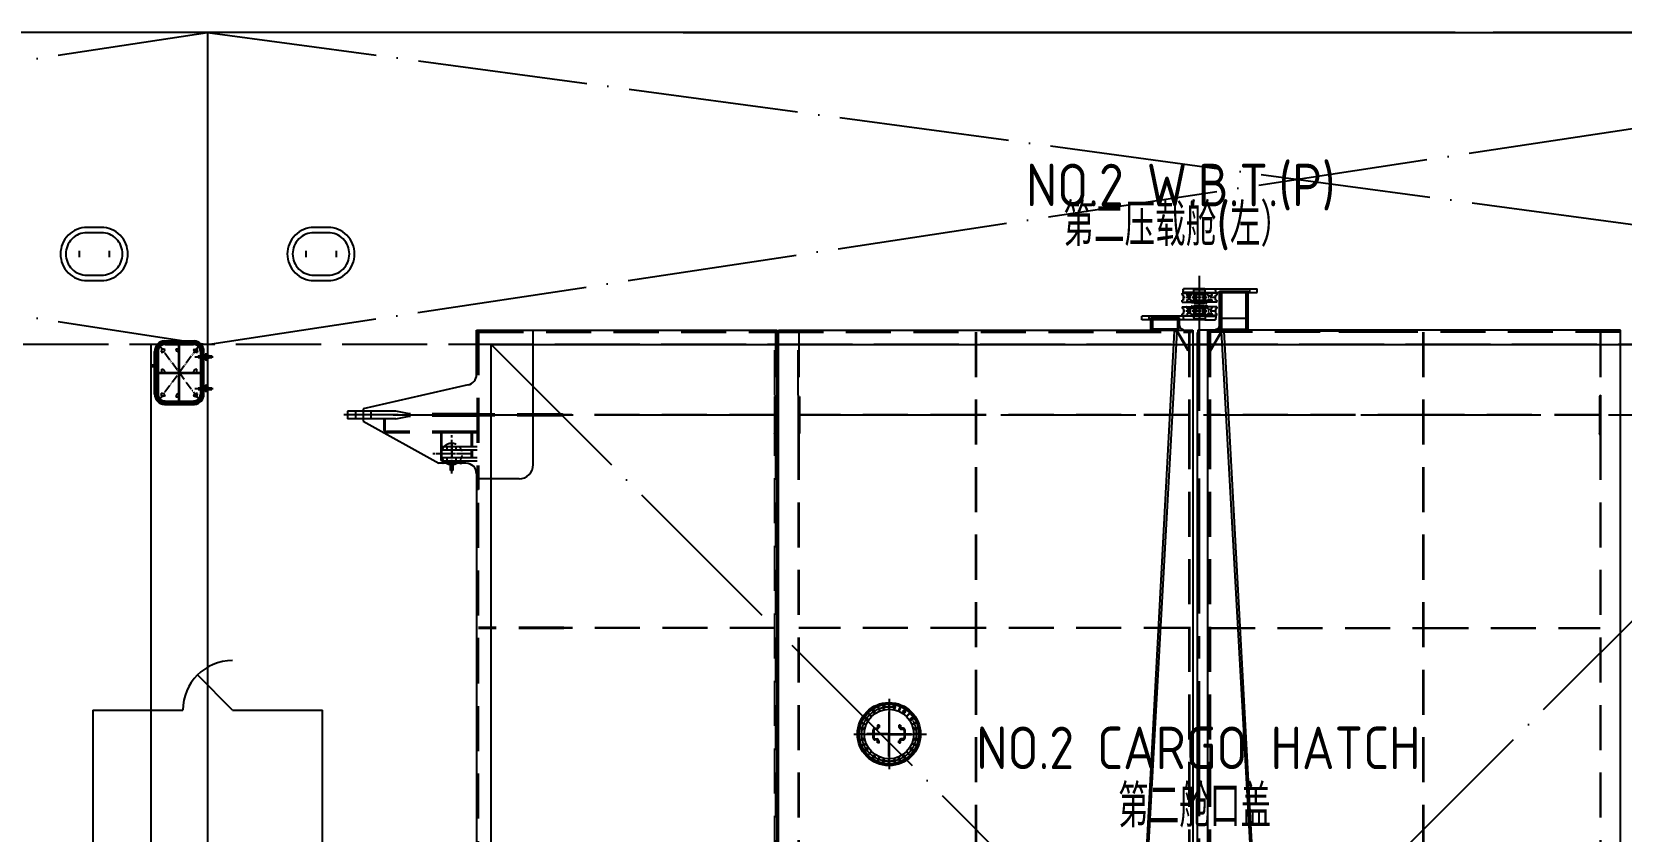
# Model space of a CAD drawing. Header units: millimetres. Extents: x -1838618 to -1600818, y -1770412 to -1553248.
# Drawn here: x -1716985 to -1694560, y -1715568 to -1704294 of the extents above; entities that cross this region are included whole.
import ezdxf

# ---------------------------------------------------------------- set-up
doc = ezdxf.new("R2010")
doc.units = ezdxf.units.MM
doc.header["$LTSCALE"] = 100
for name, pattern in [('$0$CENTER2', [28.575, 19.05, -3.175, 3.175, -3.175]), ('$0$DASHED2', [9.525, 6.35, -3.175]), ('ACAD_ISO02W100', [15, 12, -3]), ('ACAD_ISO04W100', [30, 24, -3, 0, -3]), ('ACAD_ISO05W100', [34, 24, -3, 0.5, -3, 0.5, -3]), ('CENTER', [2, 1.25, -0.25, 0.25, -0.25]), ('DASHED', [0.75, 0.5, -0.25]), ('HC2-TOP$0$238-P33+P34-tv$0$DASHED2', [9.525, 6.35, -3.175]), ('HC2-TOP$0$CENTER2', [28.575, 19.05, -3.175, 3.175, -3.175]), ('HC2-TOP$0$DASHED2', [9.525, 6.35, -3.175]), ('HC2-TOP$0$PHANTOM', [63.5, 31.75, -6.35, 6.35, -6.35, 6.35, -6.35]), ('HIDDEN', [9.525, 6.35, -3.175])]:
    doc.linetypes.add(name, pattern=pattern)
for name, color, linetype in [('$0$K1-CEN', 1, '$0$CENTER2'), ('$0$K1-DASH', 2, '$0$DASHED2'), ('$0$SHAPE_L', 3, 'Continuous'), ('EDGES', 6, 'Continuous'), ('HC2-TOP$0$HATCH', 42, 'Continuous'), ('HC2-TOP$0$K1-CEN', 1, 'HC2-TOP$0$CENTER2'), ('HC2-TOP$0$K1-COMP_L', 140, 'HC2-TOP$0$PHANTOM'), ('HC2-TOP$0$K1-DASH', 2, 'HC2-TOP$0$DASHED2'), ('HC2-TOP$0$K2-CEN', 1, 'HC2-TOP$0$CENTER2'), ('HC2-TOP$0$K2-DASH', 9, 'HC2-TOP$0$DASHED2'), ('HC2-TOP$0$K2-DIM', 1, 'Continuous'), ('HC2-TOP$0$SHAPE_L', 3, 'Continuous'), ('HC2-TOP$0$THICK_L', 3, 'Continuous'), ('图层4', 4, 'Continuous'), ('外型', 6, 'Continuous'), ('点划线', 1, 'CENTER'), ('物件', 4, 'Continuous'), ('虚线G', 3, 'DASHED')]:
    doc.layers.add(name, color=color, linetype=linetype)
doc.layers.add('标注', color=2, linetype='Continuous', lineweight=20)
doc.styles.get("Standard").update_dxf_attribs({"font": 'gbenor.shx', "width": 0.9, "bigfont": 'gbcbig.shx'})
pattern_1 = [(45, (-1526.5949, -370.3888), (-0.8980256, 0.8980256), []), (135, (-1526.5949, -370.3888), (-0.8980256, -0.8980256), [])]

# ---------------------------------------------------------------- blocks, each defined once
blk = doc.blocks.new('A$C6DAA1CFF')
at = {"color": 1, "linetype": 'ACAD_ISO04W100'}
blk.add_circle((1620, 5541), 1478, dxfattribs=at)
at = {"color": 2}
for centre, start, end in [((1970, 10381), 90, 180), ((1970, 700), 180, 270)]:
    blk.add_arc(centre, 700, start, end, dxfattribs=at)
at = {"layer": 'EDGES', "color": 4}
for p, q in [((1970, 10381), (1476, 10878)), ((0, 10381), (0, 7308)), ((0, 10381), (1270, 10381)), ((1970, 10381), (3240, 10381)), ((3240, 7308), (3240, 10381)), ((719, 6443), (102, 7060)), ((2521, 6443), (3138, 7060)), ((719, 4638), (102, 4021)), ((2521, 4638), (3138, 4021)), ((0, 700), (0, 3773)), ((3240, 3773), (3240, 700)), ((0, 700), (1270, 700)), ((1970, 700), (1476, 204)), ((1970, 700), (3240, 700))]:
    blk.add_line(p, q, dxfattribs=at)
blk.add_circle((1620, 5541), 1275, dxfattribs=at)
for centre, start, end in [((350, 7308), 180, 224.9592), ((2890, 7308), 315.0408, 0), ((350, 3773), 135.0408, 180), ((2890, 3773), 0, 44.9592)]:
    blk.add_arc(centre, 350, start, end, dxfattribs=at)
blk = doc.blocks.new('H600X800A')
at = {"layer": '图层4'}
for p, q in [((-213, 45), (-213, -45)), ((213, 45), (213, -45))]:
    blk.add_line(p, q, dxfattribs=at)
for points in [[(475, 0, 0.414214), (100, 375), (-100, 375, 0.414214), (-475, 0, 0.414214), (-100, -375), (100, -375, 0.414214)], [(400, 0), (400, 0, 0.414214), (100, 300), (-100, 300, 0.414214), (-400, 0), (-400, 0, 0.414214), (-100, -300), (100, -300, 0.414214)]]:
    blk.add_lwpolyline(points, format="xyb", close=True, dxfattribs=at)
blk = doc.blocks.new('manhole cove')
at = {"layer": '标注'}
for p, q in [((-144186, 45168), (-144186, 45078)), ((-143759, 45168), (-143759, 45078))]:
    blk.add_line(p, q, dxfattribs=at)
at = {"color": 2, "xscale": -1, "rotation": 180.0000000005409}
blk.add_blockref('H600X800A', (-143973, 45123), dxfattribs=at)
blk = doc.blocks.new('HC2-TOP$0$A$C6C0051EE')
for p, q in [((0, 1), (0, 7)), ((5, 1), (5, 7)), ((16, 1), (16, 7)), ((21, 1), (21, 7)), ((3, 0), (18, 0))]:
    blk.add_line(p, q)
for centre, radius, start, end in [((3, 5), 4.7, 236.4325, 303.5675), ((10, 18), 17.6, 252.8484, 287.1516), ((18, 5), 4.7, 236.4325, 303.5675)]:
    blk.add_arc(centre, radius, start, end)
blk = doc.blocks.new('HC2-TOP$0$wheel-450_F')
at = {"layer": 'HC2-TOP$0$HATCH'}
h = blk.add_hatch(dxfattribs=at)
h.set_pattern_fill('ANSI37', color=256, scale=0.4, style=0)
h.set_pattern_definition(pattern_1)
h.paths.add_polyline_path([(66, 85), (72, 85), (72, 92)])
h = blk.add_hatch(dxfattribs=at)
h.set_pattern_fill('ANSI37', color=256, scale=0.4, style=0)
h.set_pattern_definition([(45, (-222.9789, -317.8035), (-0.8980256, 0.8980256), []), (135, (-222.9789, -317.8035), (-0.8980256, -0.8980256), [])])
h.paths.add_polyline_path([(110, 81), (110, 80, 0.414214), (116, 74), (122, 74), (122, 81)])
h = blk.add_hatch(dxfattribs=at)
h.set_pattern_fill('ANSI31', color=256, angle=90, style=0)
h.set_pattern_definition([(135, (-232.979, -322.8035), (-2.245064, -2.245064), [])])
edge = h.paths.add_edge_path()
edge.add_line((-66, -32), (-66, -46))
edge.add_line((-66, -46), (-32, -46))
edge.add_line((-32, -46), (-32, -52))
edge.add_line((-32, -52), (-21, -52))
edge.add_spline(control_points=[(-21, -52), (-22, -51), (-24, -46), (-29, -36), (-43, -36), (-54, -32), (-62, -32), (-66, -32)], knot_values=[0, 0, 0, 0, 6.397971, 15.190418, 30.584793, 41.682542, 52.606422, 52.606422, 52.606422, 52.606422], degree=3, periodic=0)
h = blk.add_hatch(dxfattribs=at)
h.set_pattern_fill('ANSI37', color=256, scale=0.4, style=0)
h.set_pattern_definition(pattern_1)
h.paths.add_polyline_path([(72, -85), (72, -92), (66, -85)])
h = blk.add_hatch(dxfattribs=at)
h.set_pattern_fill('ANSI37', color=256, scale=0.4, style=0)
h.set_pattern_definition([(315, (-222.9789, 317.8035), (-0.8980256, -0.8980256), []), (225, (-222.9789, 317.8035), (-0.8980256, 0.8980256), [])])
h.paths.add_polyline_path([(110, -81), (110, -80, -0.414214), (116, -74), (122, -74), (122, -81)])
for p, q in [((-62, 243), (-62, 101)), ((-60, 245), (-39, 245)), ((-35, 227), (-37, 243)), ((-33, 225), (33, 225)), ((35, 227), (37, 243)), ((60, 245), (39, 245)), ((62, 243), (62, 84)), ((72, 85), (72, 227)), ((122, 74), (122, 226)), ((-77, 72), (-69, 80)), ((-77, 72), (-77, -73)), ((-72, 105), (-72, 85)), ((-72, 104), (-69, 104)), ((-69, 96), (-72, 95)), ((-69, 95), (-72, 94)), ((-72, 86), (-69, 86)), ((-71, 70), (-66, 75)), ((-71, 70), (-71, -70)), ((-69, 114), (-68, 115)), ((-69, 114), (-69, 80)), ((-69, 102), (-62, 102)), ((-43, 101), (-69, 101)), ((-43, 89), (-69, 89)), ((-69, 88), (-62, 88)), ((-62, 115), (-68, 115)), ((-66, 75), (-62, 75)), ((-66, 75), (-66, -75)), ((-66, 51), (-64, 52)), ((-66, 51), (-66, -51)), ((-65, 101), (-65, 89)), ((-40, 52), (-64, 52)), ((-64, 52), (-64, -32)), ((-60, 179), (-62, 182)), ((-36, 119), (-62, 115)), ((-62, 52), (-62, 89)), ((-62, 80), (-4, 80)), ((-35, 175), (-60, 179)), ((-60, 179), (-60, 115)), ((-60, 68), (-58, 70)), ((-60, 68), (-60, 52)), ((-60, 65), (-42, 65)), ((-58, 70), (-44, 70)), ((-49, 67), (-49, 65)), ((-49, 67), (-42, 67)), ((-43, 67), (-44, 70)), ((-43, 101), (-43, 89)), ((-43, 101), (-41, 99)), ((-43, 89), (-41, 91)), ((-42, 64), (-42, 65)), ((-42, 64), (-42, 52)), ((-42, 64), (-42, 52)), ((-40, 53), (-42, 53)), ((-41, 99), (-41, 91)), ((-40, 64), (-40, 66)), ((-38, 66), (-40, 65)), ((-40, 65), (-40, -36)), ((-40, 51), (-36, 51)), ((-33, 66), (-38, 66)), ((40, 52), (-38, 52)), ((-36, -37), (-36, 52)), ((-34, 62), (-32, 75)), ((-10, 59), (-34, 62)), ((-33, 66), (-33, 66)), ((-32, 79), (-32, 69)), ((-4, 70), (-32, 75)), ((-4, 80), (-28, 80)), ((-4, 80), (-28, 80)), ((-27, 129), (-27, 166)), ((-10, 59), (-8, 70)), ((-8, 61), (-9, 61)), ((-6, 60), (-8, 61)), ((-6, 60), (-6, 52)), ((-4, 83), (-4, 52)), ((-4, 83), (4, 83)), ((-4, 78), (-4, 52)), ((-4, 72), (4, 72)), ((-2, 83), (-2, 52)), ((2, 83), (2, 52)), ((4, 83), (4, 52)), ((4, 80), (45, 80)), ((4, 70), (32, 75)), ((6, 60), (8, 61)), ((6, 60), (6, 52)), ((10, 59), (8, 70)), ((8, 61), (9, 61)), ((10, 59), (34, 62)), ((27, 129), (27, 166)), ((32, 79), (32, 69)), ((34, 62), (32, 75)), ((33, 65), (33, 66)), ((33, 66), (38, 66)), ((35, 175), (60, 179)), ((36, 119), (62, 115)), ((38, 66), (40, 65)), ((40, 65), (40, -65)), ((40, 59), (45, 59)), ((45, 95), (62, 95)), ((45, 95), (45, -95)), ((45, 78), (54, 78)), ((45, 76), (46, 77)), ((46, 77), (64, 77)), ((46, 77), (46, -77)), ((54, 88), (58, 90)), ((54, 88), (54, 77)), ((54, 86), (54, 86)), ((56, 77), (54, 86)), ((58, 79), (54, 86)), ((58, 90), (62, 90)), ((58, 90), (58, 79)), ((60, 179), (62, 182)), ((60, 179), (60, 115)), ((60, 84), (64, 84)), ((60, 79), (60, 84)), ((64, 84), (64, -84)), ((65, 85), (72, 85)), ((65, 85), (65, -85)), ((72, 85), (72, -85)), ((72, 81), (111, 81)), ((110, 81), (122, 81)), ((110, 81), (110, -81)), ((116, 74), (122, 74)), ((122, 74), (122, -74)), ((-77, -73), (-69, -80)), ((-71, -70), (-66, -75)), ((-69, -114), (-69, -80)), ((-69, -114), (-68, -115)), ((-62, -115), (-68, -115)), ((-32, -46), (-66, -46)), ((-66, -51), (-64, -52)), ((-66, -75), (-62, -75)), ((-42, -52), (-64, -52)), ((-62, -243), (-62, -52)), ((-62, -80), (-4, -80)), ((-60, -115), (-62, -115)), ((-60, -179), (-62, -182)), ((-60, -68), (-60, -52)), ((-60, -65), (-42, -65)), ((-60, -68), (-58, -70)), ((-60, -116), (-59, -114)), ((-60, -115), (-60, -114)), ((-46, -117), (-60, -114)), ((-60, -179), (-60, -115)), ((-35, -175), (-60, -179)), ((-58, -70), (-45, -70)), ((-48, -120), (-58, -117)), ((-52, -126), (-58, -124)), ((-57, -114), (-55, -107)), ((-57, -114), (-55, -107)), ((-57, -117), (-56, -115)), ((-57, -120), (-57, -119)), ((-45, -107), (-55, -105)), ((-55, -107), (-54, -107)), ((-46, -110), (-55, -107)), ((-54, -107), (-54, -105)), ((-47, -109), (-54, -107)), ((-53, -105), (-45, -80)), ((-51, -122), (-51, -121)), ((-50, -119), (-49, -117)), ((-48, -117), (-46, -110)), ((-47, -107), (-39, -80)), ((-47, -109), (-46, -107)), ((-46, -110), (-47, -109)), ((-42, -48), (-46, -48)), ((-46, -50), (-46, -48)), ((-42, -50), (-46, -50)), ((-42, -64), (-46, -72)), ((-44, -73), (-46, -72)), ((-36, -119), (-46, -117)), ((-46, -120), (-46, -118)), ((-40, -64), (-44, -73)), ((-42, -48), (-42, -48)), ((-42, -64), (-42, -50)), ((-42, -64), (-42, -52)), ((-40, -65), (-40, -50)), ((-40, -51), (-36, -51)), ((-38, -66), (-40, -65)), ((40, -52), (-38, -52)), ((-33, -66), (-38, -66)), ((-36, -51), (-36, -52)), ((-10, -59), (-34, -62)), ((-34, -62), (-32, -75)), ((-33, -65), (-33, -66)), ((-32, -46), (-32, -52)), ((-32, -79), (-32, -69)), ((-4, -70), (-32, -75)), ((-4, -80), (-28, -80)), ((-4, -80), (-28, -80)), ((-27, -129), (-27, -166)), ((-10, -59), (-8, -70)), ((-8, -61), (-9, -61)), ((-6, -60), (-8, -61)), ((-6, -60), (-6, -52)), ((-4, -83), (-4, -52)), ((-4, -78), (-4, -52)), ((-4, -72), (4, -72)), ((-4, -83), (4, -83)), ((-2, -83), (-2, -52)), ((2, -83), (2, -52)), ((4, -83), (4, -52)), ((4, -70), (32, -75)), ((4, -80), (45, -80)), ((6, -60), (6, -52)), ((6, -60), (8, -61)), ((10, -59), (8, -70)), ((8, -61), (9, -61)), ((10, -59), (34, -62)), ((27, -129), (27, -166)), ((34, -62), (32, -75)), ((32, -79), (32, -69)), ((33, -65), (33, -66)), ((33, -66), (38, -66)), ((35, -175), (60, -179)), ((36, -119), (62, -115)), ((38, -66), (40, -65)), ((40, -59), (45, -59)), ((45, -76), (46, -77)), ((45, -78), (54, -78)), ((45, -93), (46, -95)), ((45, -95), (62, -95)), ((46, -77), (64, -77)), ((54, -86), (53, -86)), ((56, -77), (54, -86)), ((54, -88), (54, -77)), ((58, -79), (54, -86)), ((54, -88), (58, -90)), ((58, -90), (58, -79)), ((58, -90), (62, -90)), ((60, -79), (60, -84)), ((60, -84), (64, -84)), ((60, -179), (60, -115)), ((60, -179), (62, -182)), ((62, -243), (62, -84)), ((62, -246), (62, -220)), ((64, -84), (65, -85)), ((65, -85), (72, -85)), ((72, -81), (110, -81)), ((72, -85), (72, -227)), ((110, -81), (122, -81)), ((116, -74), (122, -74)), ((122, -74), (122, -226)), ((-60, -245), (-39, -245)), ((-35, -227), (-37, -243)), ((-33, -225), (33, -225)), ((35, -227), (37, -243)), ((60, -245), (39, -245))]:
    blk.add_line(p, q)
for centre, radius, start, end in [((-60, 243), 2, 90, 180), ((-39, 243), 2, 6, 90), ((-33, 227), 2, 186, 270), ((33, 227), 2, 270, 354), ((39, 243), 2, 90, 174), ((60, 243), 2, 0, 90), ((-42, 65), 2, 23.744, 90), ((-42, 64), 2, 0, 23.744), ((-38, 54), 2, 180, 270), ((-37, 129), 10, 278.0896, 0), ((-37, 166), 10, 0, 80), ((-32, 79), 1, 90, 180), ((-8, 54), 2, 270, 0), ((-6, 78), 2, 0, 90), ((6, 78), 2, 90, 180), ((8, 54), 2, 180, 270), ((37, 166), 10, 100, 180), ((37, 129), 10, 180, 261.9104), ((32, 79), 1, 0, 90), ((38, 54), 2, 270, 0), ((59, 80), 0.8, 207.3764, 352), ((116, 80), 6, 180, 270), ((-58, -114), 3.31, 223.1092, 286.8908), ((-59, -117), 3.31, 43.1092, 106.8908), ((-59, -119), 2.09, 339.1083, 88.0443), ((-62, -119), 5, 323.4589, 345), ((-56, -123), 2.16, 143.4589, 219.3072), ((-50, -106), 13.3, 239.2686, 270.7314), ((-56, -128), 13.3, 59.2686, 90.7314), ((-53, -124), 2.16, 290.6928, 6.5411), ((-48, -122), 2.09, 61.9557, 170.8917), ((-46, -123), 5, 165, 186.5411), ((-47, -117), 3.31, 223.1092, 286.8908), ((-48, -120), 3.31, 43.1092, 106.8908), ((-42, -50), 2, 0, 90), ((-38, -54), 2, 90, 180), ((-42, -64), 2, 336.256, 0), ((-37, -129), 10, 0, 81.9104), ((-37, -166), 10, 280, 0), ((-32, -79), 1, 180, 270), ((-8, -54), 2, 0, 90), ((-6, -78), 2, 270, 0), ((6, -78), 2, 180, 270), ((8, -54), 2, 90, 180), ((37, -129), 10, 98.0896, 180), ((37, -166), 10, 180, 260), ((32, -79), 1, 270, 0), ((38, -54), 2, 0, 90), ((59, -80), 0.8, 8, 152.6236), ((116, -80), 6, 90, 180), ((-60, -243), 2, 180, 270), ((-39, -243), 2, 270, 354), ((-33, -227), 2, 90, 174), ((33, -227), 2, 6, 90), ((39, -243), 2, 186, 270), ((60, -243), 2, 270, 0)]:
    blk.add_arc(centre, radius, start, end)
for points in [[(72, 227), (79, 230), (91, 234), (105, 225), (115, 230), (120, 227), (122, 226)], [(72, -227), (79, -230), (91, -234), (105, -225), (115, -230), (120, -227), (122, -226)]]:
    blk.add_open_spline(points, degree=3, knots=[0, 0, 0, 0, 22.168204, 34.441767, 44.92374, 51.585028, 51.585028, 51.585028, 51.585028])
for p, q in [((66, 85), (72, 92)), ((66, -85), (72, -91))]:
    blk.add_line(p, q, dxfattribs=at)
at = {"layer": 'HC2-TOP$0$K2-CEN', "ltscale": 0.04}
for p, q in [((0, 225), (0, -225)), ((-88, 0), (132, 0)), ((-85, 95), (-35, 95)), ((-6, 64), (-36, 69)), ((6, 64), (36, 69)), ((-55, -95), (-77, -95)), ((-56, -127), (-41, -76)), ((-6, -64), (-36, -69)), ((6, -64), (36, -69))]:
    blk.add_line(p, q, dxfattribs=at)
at = {"layer": 'HC2-TOP$0$K2-DIM'}
for p, q in [((-42, 100), (-65, 100)), ((-42, 90), (-65, 90)), ((-65, 51), (-40, 51)), ((-65, -51), (-42, -51)), ((-54, -107), (-56, -114)), ((-55, -107), (-55, -105)), ((-47, -109), (-49, -117)), ((-46, -110), (-45, -107))]:
    blk.add_line(p, q, dxfattribs=at)
blk.add_open_spline([(-66, -32), (-62, -32), (-54, -32), (-43, -36), (-29, -36), (-24, -46), (-22, -51), (-21, -52)], degree=3, knots=[0, 0, 0, 0, 10.92388, 22.021629, 37.416004, 46.208451, 52.606422, 52.606422, 52.606422, 52.606422], dxfattribs=at)
at = {"rotation": 270}
blk.add_blockref('HC2-TOP$0$A$C6C0051EE', (-80, 105), dxfattribs=at)
blk = doc.blocks.new('HC2-TOP$0$CYL-280')
at = {"ltscale": 0.1}
for points in [[(-233, 18), (-233, -18), (-149, -18), (-149, 18)], [(-139, 122), (-122, 139), (-97, 114), (-114, 97)], [(-139, -122), (-122, -139), (-97, -114), (-114, -97)]]:
    blk.add_lwpolyline(points, close=True, dxfattribs=at)
blk.add_circle((0, 0), 149, dxfattribs=at)
at = {"layer": 'HC2-TOP$0$K1-CEN', "ltscale": 0.1}
for p, q in [((0, 275), (0, -275)), ((-275, 0), (275, 0))]:
    blk.add_line(p, q, dxfattribs=at)
blk = doc.blocks.new('A$C72DA127C')
at = {"layer": '$0$K1-CEN', "color": 136, "ltscale": 5}
for p, q in [((-13586, 5003), (-13586, 4010)), ((-14081, 4504), (-13055, 4504))]:
    blk.add_line(p, q, dxfattribs=at)
at = {"layer": '$0$K1-CEN', "color": 136}
for p, q in [((-13889, 4707), (-13922, 4729)), ((-13889, 4707), (-13922, 4729)), ((-13889, 4707), (-13922, 4729)), ((-13895, 4735), (-13917, 4701)), ((-13895, 4735), (-13917, 4701)), ((-13917, 4701), (-13895, 4735)), ((-13783, 4835), (-13816, 4813)), ((-13783, 4835), (-13816, 4813)), ((-13816, 4813), (-13783, 4835)), ((-13789, 4807), (-13811, 4841)), ((-13789, 4807), (-13811, 4841)), ((-13789, 4807), (-13811, 4841)), ((-13641, 4886), (-13680, 4878)), ((-13641, 4886), (-13680, 4878)), ((-13680, 4878), (-13641, 4886)), ((-13657, 4862), (-13665, 4901)), ((-13657, 4862), (-13665, 4901)), ((-13657, 4862), (-13665, 4901)), ((-13491, 4878), (-13530, 4886)), ((-13530, 4886), (-13491, 4878)), ((-13491, 4878), (-13530, 4886)), ((-13515, 4862), (-13507, 4901)), ((-13515, 4862), (-13507, 4901)), ((-13515, 4862), (-13507, 4901)), ((-13355, 4813), (-13388, 4835)), ((-13388, 4835), (-13355, 4813)), ((-13355, 4813), (-13388, 4835)), ((-13383, 4807), (-13361, 4841)), ((-13383, 4807), (-13361, 4841)), ((-13383, 4807), (-13361, 4841)), ((-13282, 4707), (-13249, 4729)), ((-13282, 4707), (-13249, 4729)), ((-13282, 4707), (-13249, 4729)), ((-13254, 4701), (-13277, 4735)), ((-13277, 4735), (-13254, 4701)), ((-13254, 4701), (-13277, 4735)), ((-13944, 4575), (-13983, 4583)), ((-13944, 4575), (-13983, 4583)), ((-13944, 4575), (-13983, 4583)), ((-13959, 4599), (-13967, 4559)), ((-13959, 4599), (-13967, 4559)), ((-13967, 4559), (-13959, 4599)), ((-13228, 4575), (-13189, 4583)), ((-13228, 4575), (-13189, 4583)), ((-13228, 4575), (-13189, 4583)), ((-13204, 4559), (-13212, 4599)), ((-13212, 4599), (-13204, 4559)), ((-13204, 4559), (-13212, 4599)), ((-13944, 4433), (-13983, 4425)), ((-13944, 4433), (-13983, 4425)), ((-13944, 4433), (-13983, 4425)), ((-13967, 4449), (-13959, 4409)), ((-13967, 4449), (-13959, 4409)), ((-13959, 4409), (-13967, 4449)), ((-13889, 4301), (-13922, 4279)), ((-13889, 4301), (-13922, 4279)), ((-13889, 4301), (-13922, 4279)), ((-13917, 4307), (-13895, 4273)), ((-13917, 4307), (-13895, 4273)), ((-13895, 4273), (-13917, 4307)), ((-13282, 4301), (-13249, 4279)), ((-13282, 4301), (-13249, 4279)), ((-13282, 4301), (-13249, 4279)), ((-13277, 4273), (-13254, 4307)), ((-13277, 4273), (-13254, 4307)), ((-13254, 4307), (-13277, 4273)), ((-13228, 4433), (-13189, 4425)), ((-13228, 4433), (-13189, 4425)), ((-13228, 4433), (-13189, 4425)), ((-13212, 4409), (-13204, 4449)), ((-13212, 4409), (-13204, 4449)), ((-13204, 4449), (-13212, 4409)), ((-13816, 4195), (-13783, 4173)), ((-13816, 4195), (-13783, 4173)), ((-13783, 4173), (-13816, 4195)), ((-13789, 4201), (-13811, 4167)), ((-13789, 4201), (-13811, 4167)), ((-13789, 4201), (-13811, 4167)), ((-13680, 4130), (-13641, 4122)), ((-13680, 4130), (-13641, 4122)), ((-13641, 4122), (-13680, 4130)), ((-13657, 4146), (-13665, 4107)), ((-13657, 4146), (-13665, 4107)), ((-13657, 4146), (-13665, 4107)), ((-13530, 4122), (-13491, 4130)), ((-13530, 4122), (-13491, 4130)), ((-13491, 4130), (-13530, 4122)), ((-13515, 4146), (-13507, 4107)), ((-13515, 4146), (-13507, 4107)), ((-13515, 4146), (-13507, 4107)), ((-13388, 4173), (-13355, 4195)), ((-13388, 4173), (-13355, 4195)), ((-13355, 4195), (-13388, 4173)), ((-13383, 4201), (-13361, 4167)), ((-13383, 4201), (-13361, 4167)), ((-13383, 4201), (-13361, 4167))]:
    blk.add_line(p, q, dxfattribs=at)
for points in [[(-13736, 4637), (-13736, 4600, -0.414214), (-13757, 4579), (-13785, 4579, 0.414214), (-13806, 4558), (-13806, 4450, 0.414214), (-13785, 4429), (-13757, 4429, -0.414214), (-13736, 4408), (-13736, 4370)], [(-13436, 4637), (-13436, 4600, 0.414214), (-13415, 4579), (-13387, 4579, -0.414214), (-13366, 4558), (-13366, 4450, -0.414214), (-13387, 4429), (-13415, 4429, 0.414214), (-13436, 4408), (-13436, 4370)]]:
    blk.add_lwpolyline(points, format="xyb", dxfattribs=at)
blk.add_circle((-13586, 4504), 385, dxfattribs=at)
at = {"layer": '$0$K1-DASH', "color": 136, "ltscale": 2.5}
for p, q in [((-13589, 4939), (-13589, 4864)), ((-13582, 4939), (-13582, 4864)), ((-13896, 4809), (-13843, 4756)), ((-13891, 4814), (-13838, 4761)), ((-13838, 4761), (-13843, 4756)), ((-13755, 4905), (-13727, 4835)), ((-13749, 4907), (-13720, 4838)), ((-13720, 4838), (-13727, 4835)), ((-13582, 4864), (-13589, 4864)), ((-13422, 4907), (-13451, 4838)), ((-13451, 4838), (-13445, 4835)), ((-13416, 4905), (-13445, 4835)), ((-13281, 4814), (-13334, 4761)), ((-13334, 4761), (-13329, 4756)), ((-13276, 4809), (-13329, 4756)), ((-14021, 4508), (-13946, 4508)), ((-14021, 4501), (-13946, 4501)), ((-13989, 4667), (-13920, 4639)), ((-13986, 4674), (-13917, 4645)), ((-13946, 4501), (-13946, 4508)), ((-13917, 4645), (-13920, 4639)), ((-13185, 4674), (-13254, 4645)), ((-13254, 4645), (-13252, 4639)), ((-13183, 4667), (-13252, 4639)), ((-13151, 4508), (-13226, 4508)), ((-13226, 4501), (-13226, 4508)), ((-13151, 4501), (-13226, 4501)), ((-13989, 4341), (-13920, 4369)), ((-13986, 4334), (-13917, 4363)), ((-13917, 4363), (-13920, 4369)), ((-13254, 4363), (-13252, 4369)), ((-13185, 4334), (-13254, 4363)), ((-13183, 4341), (-13252, 4369)), ((-13896, 4199), (-13843, 4252)), ((-13891, 4194), (-13838, 4247)), ((-13838, 4247), (-13843, 4252)), ((-13755, 4103), (-13727, 4173)), ((-13749, 4101), (-13720, 4170)), ((-13720, 4170), (-13727, 4173)), ((-13589, 4069), (-13589, 4144)), ((-13582, 4144), (-13589, 4144)), ((-13582, 4069), (-13582, 4144)), ((-13451, 4170), (-13445, 4173)), ((-13422, 4101), (-13451, 4170)), ((-13416, 4103), (-13445, 4173)), ((-13334, 4247), (-13329, 4252)), ((-13281, 4194), (-13334, 4247)), ((-13276, 4199), (-13329, 4252))]:
    blk.add_line(p, q, dxfattribs=at)
at = {"layer": '$0$K1-DASH', "color": 136}
for p, q in [((-13590, 4819), (-13582, 4819)), ((-13590, 4819), (-13590, 4508)), ((-13582, 4819), (-13582, 4508)), ((-13586, 4508), (-13901, 4508)), ((-13901, 4500), (-13901, 4508)), ((-13901, 4508), (-13901, 4500)), ((-13586, 4500), (-13901, 4500)), ((-13742, 4600), (-13742, 4629)), ((-13742, 4629), (-13742, 4599)), ((-13730, 4629), (-13730, 4600)), ((-13729, 4629), (-13729, 4599)), ((-13590, 4189), (-13590, 4500)), ((-13586, 4508), (-13271, 4508)), ((-13586, 4500), (-13271, 4500)), ((-13582, 4189), (-13582, 4500)), ((-13442, 4629), (-13442, 4600)), ((-13442, 4629), (-13442, 4599)), ((-13430, 4600), (-13430, 4629)), ((-13429, 4629), (-13429, 4599)), ((-13271, 4508), (-13271, 4500)), ((-13742, 4379), (-13742, 4409)), ((-13742, 4408), (-13742, 4379)), ((-13730, 4379), (-13730, 4408)), ((-13729, 4379), (-13729, 4409)), ((-13442, 4379), (-13442, 4409)), ((-13442, 4379), (-13442, 4408)), ((-13430, 4408), (-13430, 4379)), ((-13429, 4379), (-13429, 4409)), ((-13590, 4189), (-13582, 4189))]:
    blk.add_line(p, q, dxfattribs=at)
for centre, radius, start, end in [((-13757, 4600), 15, 356.1774, 0), ((-13757, 4600), 27, 357.8774, 0), ((-13415, 4600), 27, 180, 182.1226), ((-13415, 4600), 15, 180, 183.8226), ((-13757, 4408), 15, 0, 3.8226), ((-13757, 4408), 27, 0, 2.1226), ((-13415, 4408), 27, 177.8774, 180), ((-13415, 4408), 15, 176.1774, 180)]:
    blk.add_arc(centre, radius, start, end, dxfattribs=at)
at = {"layer": '$0$SHAPE_L', "color": 136}
for p, q in [((-13812, 4450), (-13812, 4558)), ((-13800, 4558), (-13800, 4450)), ((-13785, 4585), (-13757, 4585)), ((-13757, 4573), (-13785, 4573)), ((-13723, 4629), (-13748, 4629)), ((-13748, 4629), (-13748, 4599)), ((-13723, 4599), (-13748, 4599)), ((-13742, 4629), (-13730, 4629)), ((-13723, 4629), (-13723, 4599)), ((-13448, 4629), (-13423, 4629)), ((-13448, 4629), (-13448, 4599)), ((-13448, 4599), (-13423, 4599)), ((-13430, 4629), (-13442, 4629)), ((-13423, 4629), (-13423, 4599)), ((-13387, 4585), (-13415, 4585)), ((-13415, 4573), (-13387, 4573)), ((-13372, 4558), (-13372, 4450)), ((-13360, 4450), (-13360, 4558)), ((-13785, 4435), (-13757, 4435)), ((-13757, 4423), (-13785, 4423)), ((-13723, 4409), (-13748, 4409)), ((-13748, 4379), (-13748, 4409)), ((-13723, 4379), (-13748, 4379)), ((-13723, 4379), (-13723, 4409)), ((-13448, 4409), (-13423, 4409)), ((-13448, 4379), (-13448, 4409)), ((-13448, 4379), (-13423, 4379)), ((-13423, 4379), (-13423, 4409)), ((-13387, 4435), (-13415, 4435)), ((-13415, 4423), (-13387, 4423))]:
    blk.add_line(p, q, dxfattribs=at)
for points in [[(-13921, 4710), (-13907, 4701), (-13891, 4708), (-13890, 4726), (-13905, 4735), (-13920, 4728)], [(-13817, 4823), (-13807, 4809), (-13790, 4810), (-13782, 4825), (-13792, 4840), (-13809, 4839)], [(-13677, 4887), (-13674, 4870), (-13657, 4865), (-13644, 4876), (-13648, 4893), (-13664, 4899)], [(-13524, 4893), (-13527, 4876), (-13514, 4865), (-13498, 4870), (-13494, 4887), (-13507, 4899)], [(-13379, 4840), (-13389, 4825), (-13381, 4810), (-13364, 4809), (-13355, 4823), (-13362, 4839)], [(-13267, 4735), (-13281, 4726), (-13280, 4708), (-13264, 4701), (-13250, 4710), (-13251, 4728)], [(-13975, 4566), (-13958, 4563), (-13946, 4576), (-13952, 4592), (-13969, 4596), (-13980, 4582)], [(-13203, 4596), (-13220, 4592), (-13225, 4576), (-13214, 4563), (-13197, 4566), (-13191, 4582)], [(-13969, 4412), (-13952, 4416), (-13946, 4432), (-13958, 4445), (-13975, 4442), (-13980, 4426)], [(-13905, 4273), (-13890, 4282), (-13891, 4300), (-13907, 4307), (-13921, 4298), (-13920, 4280)], [(-13250, 4298), (-13264, 4307), (-13280, 4300), (-13281, 4282), (-13267, 4273), (-13251, 4280)], [(-13197, 4442), (-13214, 4445), (-13225, 4432), (-13220, 4416), (-13203, 4412), (-13191, 4426)], [(-13792, 4168), (-13782, 4183), (-13790, 4198), (-13807, 4199), (-13817, 4185), (-13809, 4169)], [(-13648, 4115), (-13644, 4132), (-13657, 4143), (-13674, 4138), (-13677, 4121), (-13664, 4109)], [(-13494, 4121), (-13498, 4138), (-13514, 4143), (-13527, 4132), (-13524, 4115), (-13507, 4109)], [(-13355, 4185), (-13364, 4199), (-13381, 4198), (-13389, 4183), (-13379, 4168), (-13362, 4169)]]:
    blk.add_lwpolyline(points, close=True, dxfattribs=at)
for centre, radius in [((-13586, 4504), 445), ((-13586, 4504), 435), ((-13586, 4504), 420), ((-13906, 4718), 10.2), ((-13906, 4718), 10.5), ((-13800, 4824), 10.5), ((-13800, 4824), 10.2), ((-13661, 4882), 10.2), ((-13661, 4882), 10.5), ((-13511, 4882), 10.2), ((-13511, 4882), 10.5), ((-13372, 4824), 10.5), ((-13372, 4824), 10.2), ((-13266, 4718), 10.2), ((-13266, 4718), 10.5), ((-13963, 4579), 10.5), ((-13963, 4579), 10.2), ((-13208, 4579), 10.5), ((-13208, 4579), 10.2), ((-13963, 4429), 10.2), ((-13963, 4429), 10.5), ((-13906, 4290), 10.5), ((-13906, 4290), 10.2), ((-13266, 4290), 10.5), ((-13266, 4290), 10.2), ((-13208, 4429), 10.5), ((-13208, 4429), 10.2), ((-13800, 4184), 10.2), ((-13800, 4184), 10.5), ((-13661, 4126), 10.2), ((-13661, 4126), 10.5), ((-13511, 4126), 10.2), ((-13511, 4126), 10.5), ((-13372, 4184), 10.2), ((-13372, 4184), 10.5)]:
    blk.add_circle(centre, radius, dxfattribs=at)
for centre, radius, start, end in [((-13785, 4558), 27, 90, 180), ((-13785, 4558), 15, 90, 180), ((-13757, 4600), 15, 270, 356.1774), ((-13757, 4600), 27, 270, 357.8774), ((-13415, 4600), 27, 182.1226, 270), ((-13415, 4600), 15, 183.8226, 270), ((-13387, 4558), 27, 0, 90), ((-13387, 4558), 15, 0, 90), ((-13785, 4450), 27, 180, 270), ((-13785, 4450), 15, 180, 270), ((-13757, 4408), 27, 2.1226, 90), ((-13757, 4408), 15, 3.8226, 90), ((-13415, 4408), 27, 90, 177.8774), ((-13415, 4408), 15, 90, 176.1774), ((-13387, 4450), 27, 270, 0), ((-13387, 4450), 15, 270, 0)]:
    blk.add_arc(centre, radius, start, end, dxfattribs=at)
at = {"color": 136}
blk.add_line((-8518, 10184), (-8663, 10184), dxfattribs=at)
at = {"color": 136, "linetype": 'Continuous', "lineweight": -2}
for p, q in [((-21226, 9059), (-21226, 8949)), ((-21006, 9059), (-21226, 9059)), ((-21226, 9059), (-21226, 8949)), ((-21006, 9059), (-21226, 9059)), ((-21006, 8949), (-21226, 8949)), ((-21006, 8949), (-21226, 8949))]:
    blk.add_line(p, q, dxfattribs=at)
at = {"color": 136, "linetype": 'HC2-TOP$0$238-P33+P34-tv$0$DASHED2', "lineweight": -2}
for p, q in [((-21113, 9059), (-21113, 8949)), ((-20546, 9059), (-21006, 9059)), ((-20899, 9059), (-20899, 8949)), ((-20354, 9019), (-20546, 9059)), ((-20546, 8949), (-20354, 8989)), ((-20346, 9005), (-20354, 9019)), ((-20346, 9003), (-20354, 8989)), ((-20346, 9003), (-20346, 9005)), ((-20344, 9005), (-20336, 9019)), ((-20344, 9003), (-20344, 9005)), ((-20344, 9003), (-20336, 8989)), ((-19396, 9019), (-20336, 9019)), ((-19396, 8989), (-20336, 8989)), ((-20546, 8949), (-21006, 8949)), ((-20713, 8949), (-20713, 8799)), ((-20698, 8949), (-20698, 8799)), ((-19396, 8769), (-20668, 8769)), ((-19396, 8754), (-20668, 8754)), ((-19906, 8361), (-19906, 8754)), ((-19896, 8361), (-19896, 8754)), ((-19483, 8754), (-19483, 8557)), ((-19468, 8754), (-19468, 8557)), ((-19396, 8557), (-19896, 8557)), ((-19896, 8507), (-19896, 8557)), ((-19896, 8361), (-19906, 8361)), ((-19396, 8507), (-19896, 8507)), ((-19396, 8401), (-19896, 8401)), ((-19896, 8351), (-19896, 8401)), ((-19396, 8351), (-19896, 8351)), ((-19483, 8507), (-19483, 8401)), ((-19468, 8507), (-19468, 8401))]:
    blk.add_line(p, q, dxfattribs=at)
for centre, radius, start, end in [((-20345, 8982), 38, 76.1839, 103.8161), ((-20345, 9026), 38, 256.1839, 283.8161), ((-20668, 8799), 45, 180, 270), ((-20668, 8799), 30, 180, 270)]:
    blk.add_arc(centre, radius, start, end, dxfattribs=at)
at = {"layer": 'HC2-TOP$0$K1-CEN', "color": 136}
for p, q in [((-9206, -10941), (-9206, 10973)), ((-20581, 9004), (1648, 9004))]:
    blk.add_line(p, q, dxfattribs=at)
at = {"layer": 'HC2-TOP$0$K1-CEN', "color": 136, "ltscale": 0.5}
for p, q in [((-20513, 9004), (-21280, 9004)), ((-21006, 9079), (-21006, 8934))]:
    blk.add_line(p, q, dxfattribs=at)
at = {"layer": 'HC2-TOP$0$K1-CEN', "color": 136, "ltscale": 0.25}
blk.add_line((-21006, 9072), (-21006, 8941), dxfattribs=at)
at = {"layer": 'HC2-TOP$0$K1-CEN', "color": 136, "ltscale": 0.1}
for p, q in [((-19756, 8589), (-19756, 8284)), ((-19500, 8454), (-20008, 8454))]:
    blk.add_line(p, q, dxfattribs=at)
at = {"layer": 'HC2-TOP$0$K1-DASH', "color": 136}
for p, q in [((-8496, 10731), (-8496, 10781)), ((-8923, 10731), (-8519, 10731)), ((-9916, 10347), (-9916, 10397)), ((-9489, 10347), (-9893, 10347))]:
    blk.add_line(p, q, dxfattribs=at)
at = {"layer": 'HC2-TOP$0$K1-DASH', "color": 136, "ltscale": 0.2}
for p, q in [((-19819, 8507), (-19819, 8557)), ((-19693, 8507), (-19693, 8557)), ((-19819, 8351), (-19819, 8401)), ((-19693, 8351), (-19693, 8401))]:
    blk.add_line(p, q, dxfattribs=at)
at = {"layer": 'HC2-TOP$0$K1-DASH', "color": 136}
for points in [[(-8908, 10731), (-8896, 10731), (-8896, 10184), (-8908, 10184)], [(-8546, 10731), (-8534, 10731), (-8534, 10184), (-8546, 10184)], [(-9866, 10347), (-9878, 10347), (-9878, 10184), (-9866, 10184)], [(-9866, 10214), (-9866, 10364), (-9516, 10364), (-9516, 10214)], [(-9504, 10347), (-9516, 10347), (-9516, 10184), (-9504, 10184)], [(-8546, 10214), (-8546, 10364), (-8896, 10364), (-8896, 10214)], [(-9358, 9915), (-9364, 9911), (-9515, 10170), (-9509, 10174)], [(-9054, 9915), (-9048, 9911), (-8897, 10170), (-8903, 10174)]]:
    blk.add_lwpolyline(points, close=True, dxfattribs=at)
at = {"layer": 'HC2-TOP$0$K2-DASH', "color": 136}
for p, q in [((-19396, 10199), (-19396, 7994)), ((-19376, 10199), (-19376, 7954)), ((-19376, 10184), (-15166, 10184)), ((-19376, 10174), (-15166, 10174)), ((-15198, 9284), (-15198, 10174)), ((-15186, 10174), (-15186, 9284)), ((-15146, 10184), (-9318, 10184)), ((-15146, 10174), (-9318, 10174)), ((-14866, 9284), (-14866, 10174)), ((-14858, 10174), (-14858, 9284)), ((-12366, 10174), (-12366, -10166)), ((-12358, 10174), (-12358, -10166)), ((-9358, 10174), (-9358, 8874)), ((-9348, 10174), (-9348, 8874)), ((-9318, 10174), (-9318, 10184)), ((-9219, 10184), (-9219, 10174)), ((-7506, 10184), (-9219, 10184)), ((-7506, 10174), (-9219, 10174)), ((-9064, 10174), (-9064, 8874)), ((-9054, 10174), (-9054, 8874)), ((-7506, 10184), (-7487, 10189)), ((-7506, 10184), (-7506, 10174)), ((-6606, 10174), (-7506, 10174)), ((-7487, 10189), (-6624, 10189)), ((-6606, 10184), (-6624, 10189)), ((-3266, 10184), (-6606, 10184)), ((-6606, 10184), (-6606, 10174)), ((-3266, 10174), (-6606, 10174)), ((-6054, 10174), (-6054, -10166)), ((-6046, 10174), (-6046, -10166)), ((-3554, 10174), (-3554, 9284)), ((-3546, 10174), (-3546, 9284)), ((-15202, 9266), (-15202, 8745)), ((-15186, 8724), (-15186, 9284)), ((-14866, 9284), (-14866, 8724)), ((-14850, 9263), (-14850, 8748)), ((-3554, 9284), (-3562, 9263)), ((-3562, 9263), (-3562, 8748)), ((-3554, 9284), (-3546, 9284)), ((-3546, 9284), (-3546, 8724)), ((-18196, 9014), (-19376, 9014)), ((-18196, 8994), (-19376, 8994)), ((-18176, 9008), (-18196, 9014)), ((-18176, 9000), (-18196, 8994)), ((-15202, 9008), (-18176, 9008)), ((-18176, 9008), (-18176, 9000)), ((-15202, 9000), (-18176, 9000)), ((-12366, 9007), (-14850, 9007)), ((-12366, 9000), (-14850, 9000)), ((-9358, 9007), (-12358, 9007)), ((-9358, 9000), (-12358, 9000)), ((-6054, 9007), (-9054, 9007)), ((-6054, 9000), (-9054, 9000)), ((-3562, 9007), (-6046, 9007)), ((-3562, 9000), (-6046, 9000)), ((-14858, 8724), (-14850, 8748)), ((-9358, 8874), (-9348, 8874)), ((-9356, 8874), (-9356, -8866)), ((-9348, 8874), (-9348, -8866)), ((-9054, 8874), (-9064, 8874)), ((-9064, 8874), (-9064, -8866)), ((-9056, 8874), (-9056, -8866)), ((-3554, 8724), (-3562, 8748)), ((-15195, 8724), (-15202, 8745)), ((-15195, -8716), (-15195, 8724)), ((-15195, 8724), (-15186, 8724)), ((-15186, 8724), (-15186, -8716)), ((-14866, 8724), (-14866, -8716)), ((-14858, 8724), (-14866, 8724)), ((-14858, 8724), (-14858, -8716)), ((-3554, 8724), (-3546, 8724)), ((-3554, 8724), (-3554, -8716)), ((-3546, 8724), (-3546, -8716)), ((-19388, 7954), (-19396, 7994)), ((-19376, 7954), (-19388, 7954)), ((-19388, 5224), (-19388, 7954)), ((-19376, 5224), (-19376, 7954)), ((-18176, 6005), (-19376, 6005)), ((-18176, 5995), (-19376, 5995)), ((-18176, 5995), (-18176, 6005)), ((-15195, 6004), (-18176, 6004)), ((-15195, 5997), (-18176, 5997)), ((-12366, 6004), (-14858, 6004)), ((-12366, 5997), (-14858, 5997)), ((-9356, 6004), (-12358, 6004)), ((-9356, 5997), (-12358, 5997)), ((-9056, 6004), (-6054, 6004)), ((-9056, 5997), (-6054, 5997)), ((-6046, 6004), (-3554, 6004)), ((-6046, 5997), (-3554, 5997)), ((-19386, 454), (-19386, 5224)), ((-19376, 454), (-19376, 5224))]:
    blk.add_line(p, q, dxfattribs=at)
at = {"layer": 'HC2-TOP$0$SHAPE_L', "color": 136}
for p, q in [((-8980, 10781), (-8391, 10781)), ((-8391, 10731), (-8391, 10781)), ((-8963, 10731), (-8923, 10731)), ((-8923, 10749), (-8519, 10749)), ((-8923, 10731), (-8923, 10749)), ((-8923, 10264), (-8923, 10731)), ((-8519, 10731), (-8519, 10749)), ((-8519, 10184), (-8519, 10731)), ((-8519, 10731), (-8391, 10731)), ((-9432, 10397), (-10021, 10397)), ((-10021, 10347), (-10021, 10397)), ((-9893, 10347), (-10021, 10347)), ((-9489, 10374), (-9893, 10374)), ((-9893, 10347), (-9893, 10374)), ((-9893, 10184), (-9893, 10347)), ((-9489, 10347), (-9489, 10374)), ((-9489, 10264), (-9489, 10347)), ((-9431, 10347), (-9489, 10347)), ((-19406, 10199), (-15166, 10199)), ((-19406, 9574), (-19406, 10199)), ((-15166, -10191), (-15166, 10199)), ((-15146, -10191), (-15146, 10199)), ((-15146, 10199), (-9298, 10199)), ((-10106, 24), (-9556, 10184)), ((-10086, 23), (-9519, 10182)), ((-9556, 10184), (-9519, 10182)), ((-9439, 10214), (-9439, 10199)), ((-9298, 10199), (-9298, -10191)), ((-9238, 10164), (-9238, -10156)), ((-9238, 10164), (-9238, 10164)), ((-9228, 10199), (-9228, 10174)), ((-3266, 10199), (-9228, 10199)), ((-9094, 10199), (-9094, -10191)), ((-8973, 10214), (-8973, 10199)), ((-8856, 10184), (-8893, 10182)), ((-8326, 23), (-8893, 10182)), ((-8306, 24), (-8856, 10184)), ((-3266, -10191), (-3266, 10199)), ((-19522, 9427), (-21006, 9089)), ((-21006, 9089), (-21006, 8919)), ((-21006, 8919), (-19936, 8324)), ((-19556, 8324), (-19936, 8324)), ((-19406, 8174), (-19406, -8166))]:
    blk.add_line(p, q, dxfattribs=at)
for radius in [445, 435, 350]:
    blk.add_circle((-13586, 4504), radius, dxfattribs=at)
for centre, radius, start, end in [((-9439, 10264), 50, 180, 270), ((-9238, 10174), 10, 270, 0), ((-8973, 10264), 50, 270, 0), ((-19556, 9574), 150, 282.8525, 0), ((-19556, 8174), 150, 0, 90)]:
    blk.add_arc(centre, radius, start, end, dxfattribs=at)
at = {"layer": 'HC2-TOP$0$THICK_L', "color": 136}
for p, q in [((-18606, 8304), (-18606, 10199)), ((-18806, 8104), (-19406, 8104))]:
    blk.add_line(p, q, dxfattribs=at)
blk.add_arc((-18806, 8304), 200, 270, 0, dxfattribs=at)
at = {"layer": 'HC2-TOP$0$K1-COMP_L', "color": 136, "xscale": -1, "rotation": 270}
for name, p in [('HC2-TOP$0$wheel-450_F', (-9206, 10659)), ('HC2-TOP$0$CYL-280', (-19756, 8454))]:
    blk.add_blockref(name, p, dxfattribs=at)
at = {"layer": 'HC2-TOP$0$K1-COMP_L', "color": 136, "rotation": 270}
blk.add_blockref('HC2-TOP$0$wheel-450_F', (-9206, 10469), dxfattribs=at)
blk = doc.blocks.new('800x600')
at = {"layer": '外型', "color": 2, "linetype": 'Continuous'}
for p, q in [((-300, 348), (300, 348)), ((-448, 208), (-448, -216)), ((448, 208), (448, -208))]:
    blk.add_line(p, q, dxfattribs=at)
for centre, radius, start, end in [((-300, 200), 148, 90.0672, 176.7), ((300, 200), 148, 3.2955, 89.9373), ((-300, -199), 149, 186.6047, 269.7316), ((300, -200), 148, 270.0672, 356.7)]:
    blk.add_arc(centre, radius, start, end, dxfattribs=at)
at = {"layer": '标注', "linetype": 'ACAD_ISO05W100', "lineweight": 25, "ltscale": 0.05}
for p, q in [((-370, -270), (370, 270)), ((370, -270), (-370, 270))]:
    blk.add_line(p, q, dxfattribs=at)
at = {"layer": '标注', "lineweight": 25}
for p, q in [((-338, 246), (-291, 256)), ((-328, 199), (-338, 246)), ((0, 198), (0, 246)), ((0, 246), (48, 246)), ((338, 246), (291, 256)), ((328, 199), (338, 246)), ((-338, 48), (-338, 0)), ((-338, 0), (-290, 0)), ((338, 0), (290, 0)), ((338, 48), (338, 0)), ((-328, -199), (-338, -246)), ((0, -198), (0, -246)), ((328, -199), (338, -246)), ((-338, -246), (-291, -256)), ((-300, -348), (300, -348)), ((0, -246), (48, -246)), ((338, -246), (291, -256))]:
    blk.add_line(p, q, dxfattribs=at)
for centre, start, end in [((-338, 246), 281.5316, 11.5316), ((0, 246), 270, 0), ((338, 246), 168.4684, 258.4684), ((-338, 0), 0, 90), ((338, 0), 90, 180), ((-338, -246), 348.4684, 78.4684), ((0, -246), 0, 90), ((338, -246), 101.5316, 191.5316)]:
    blk.add_arc(centre, 48.1, start, end, dxfattribs=at)
at = {"layer": '点划线', "color": 2}
blk.add_line((78, 376), (118, 376), dxfattribs=at)
at = {"layer": '点划线', "color": 2, "linetype": 'CENTER', "ltscale": 0.2}
for p, q in [((-224, -218), (-224, -479)), ((224, -218), (224, -479)), ((-274, -379), (-169, -379)), ((274, -379), (169, -379))]:
    blk.add_line(p, q, dxfattribs=at)
at = {"layer": '物件', "color": 2, "linetype": 'HIDDEN', "ltscale": 20}
for p, q in [((300, 342), (-300, 342)), ((-300, 330), (300, 330)), ((-300, 318), (300, 318)), ((300, 305), (-300, 305)), ((300, 299), (-300, 299)), ((-4, 346), (-4, -346)), ((4, 346), (4, -346)), ((-448, 4), (-100, 4)), ((-442, 200), (-442, -200)), ((-430, -200), (-430, 200)), ((-418, -200), (-418, 200)), ((-405, -200), (-405, 200)), ((-399, 200), (-399, -200)), ((-100, 4), (448, 4)), ((399, 200), (399, -200)), ((405, -200), (405, 200)), ((418, -200), (418, 200)), ((430, -200), (430, 200)), ((442, 200), (442, -200)), ((-448, -4), (-100, -4)), ((-100, -4), (448, -4)), ((300, -299), (-300, -299)), ((300, -305), (-300, -305)), ((-300, -318), (300, -318)), ((-300, -330), (300, -330)), ((300, -342), (-300, -342))]:
    blk.add_line(p, q, dxfattribs=at)
at = {"layer": '物件', "color": 2}
for p, q in [((87, 391), (97, 391)), ((87, 391), (87, 296)), ((97, 296), (87, 296)), ((97, 391), (97, 296)), ((101, 391), (101, 348)), ((101, 391), (111, 391)), ((111, 391), (111, 348)), ((-258, -365), (-260, -367)), ((-260, -394), (-260, -367)), ((-258, -396), (-260, -394)), ((-258, -396), (-258, -365)), ((-258, -365), (-252, -365)), ((-258, -396), (-252, -396)), ((-252, -346), (-252, -408)), ((-252, -358), (-237, -358)), ((-252, -408), (-237, -408)), ((-237, -347), (-237, -396)), ((-237, -349), (-236, -349)), ((-237, -391), (-237, -408)), ((-236, -265), (-236, -396)), ((-236, -265), (-213, -265)), ((-236, -396), (-236, -461)), ((-213, -265), (-213, -396)), ((-213, -349), (-212, -349)), ((-213, -396), (-213, -461)), ((-212, -347), (-212, -396)), ((-212, -358), (-197, -358)), ((-212, -391), (-212, -408)), ((-212, -408), (-197, -408)), ((-197, -346), (-197, -396)), ((-197, -350), (-192, -350)), ((-192, -356), (-197, -356)), ((-197, -362), (-194, -362)), ((-197, -391), (-197, -408)), ((-197, -404), (-194, -404)), ((-194, -362), (-194, -376)), ((-194, -371), (-185, -371)), ((-194, -371), (-194, -391)), ((-194, -391), (-185, -391)), ((-194, -404), (-194, -391)), ((-191, -378), (-191, -383)), ((-189, -352), (-189, -353)), ((-189, -377), (-188, -377)), ((-189, -384), (-188, -384)), ((-187, -378), (-187, -383)), ((-185, -371), (-182, -373)), ((-185, -371), (-185, -391)), ((-185, -391), (-182, -389)), ((-182, -373), (-176, -373)), ((-182, -373), (-182, -389)), ((-176, -378), (-182, -378)), ((-174, -375), (-174, -377)), ((174, -374), (174, -377)), ((182, -373), (176, -373)), ((176, -378), (182, -378)), ((185, -371), (182, -373)), ((182, -373), (182, -381)), ((182, -389), (182, -380)), ((185, -390), (182, -389)), ((197, -371), (185, -371)), ((185, -371), (185, -391)), ((194, -391), (185, -391)), ((187, -378), (187, -383)), ((189, -376), (188, -376)), ((189, -384), (188, -384)), ((189, -352), (189, -353)), ((191, -378), (191, -383)), ((197, -350), (192, -350)), ((192, -356), (197, -356)), ((194, -362), (194, -376)), ((197, -362), (194, -362)), ((194, -371), (194, -391)), ((194, -404), (194, -391)), ((197, -404), (194, -404)), ((197, -346), (197, -396)), ((212, -358), (197, -358)), ((197, -391), (197, -408)), ((212, -408), (197, -408)), ((212, -347), (212, -396)), ((213, -349), (212, -349)), ((212, -391), (212, -408)), ((213, -265), (213, -396)), ((236, -265), (213, -265)), ((213, -396), (213, -461)), ((236, -265), (236, -396)), ((237, -349), (236, -349)), ((236, -396), (236, -461)), ((237, -347), (237, -396)), ((252, -358), (237, -358)), ((237, -391), (237, -408)), ((252, -408), (237, -408)), ((252, -346), (252, -408)), ((258, -365), (252, -365)), ((258, -396), (252, -396)), ((258, -365), (258, -381)), ((258, -365), (260, -367)), ((258, -396), (258, -380)), ((258, -396), (260, -394)), ((260, -394), (260, -367)), ((-236, -461), (-213, -461)), ((236, -461), (213, -461))]:
    blk.add_line(p, q, dxfattribs=at)
at = {"layer": '物件', "color": 2, "linetype": 'Continuous', "ltscale": 10}
for p, q in [((-4, -4), (4, 4)), ((4, -4), (-4, 4))]:
    blk.add_line(p, q, dxfattribs=at)
at = {"layer": '物件', "color": 2, "linetype": 'HIDDEN', "ltscale": 20}
for centre, radius, start, end in [((-300, 200), 142, 90, 180), ((-300, 200), 130, 90, 180), ((-300, 200), 118, 90, 180), ((-300, 200), 105, 90, 180), ((-300, 200), 98.6, 90, 180), ((300, 200), 142, 0, 90), ((300, 200), 130, 0, 90), ((300, 200), 118, 0, 90), ((300, 200), 105, 0, 90), ((300, 200), 98.6, 0, 90), ((-300, -200), 142, 180, 270), ((-300, -200), 130, 180, 270), ((-300, -200), 118, 180, 270), ((-300, -200), 105, 180, 270), ((-300, -200), 98.6, 180, 270), ((300, -200), 118, 270, 0), ((300, -200), 130, 270, 0), ((300, -200), 142, 270, 0), ((300, -200), 105, 270, 0), ((300, -200), 98.6, 270, 0)]:
    blk.add_arc(centre, radius, start, end, dxfattribs=at)
at = {"layer": '物件', "color": 2}
for centre, radius, start, end in [((-232, -351), 4.93, 138.1263, 180), ((-217, -351), 4.93, 0, 40.9412), ((-192, -352), 2.46, 0, 90), ((-192, -353), 2.46, 270, 0), ((-189, -378), 1.23, 90, 180), ((-189, -383), 1.23, 180, 270), ((-188, -378), 1.23, 0, 90), ((-188, -383), 1.23, 270, 0), ((-176, -375), 1.23, 0, 90), ((-176, -377), 1.23, 270, 0), ((176, -375), 1.23, 90, 180), ((176, -377), 1.23, 180, 270), ((188, -378), 1.23, 90, 180), ((188, -383), 1.23, 180, 270), ((192, -352), 2.46, 90, 180), ((192, -353), 2.46, 180, 270), ((189, -378), 1.23, 0, 90), ((189, -383), 1.23, 270, 0), ((217, -352), 4.93, 139.0588, 180), ((232, -352), 4.93, 0, 41.8737)]:
    blk.add_arc(centre, radius, start, end, dxfattribs=at)
at = {"layer": '虚线G', "color": 2, "linetype": 'HIDDEN', "ltscale": 1.5}
for p, q in [((87, 385), (97, 385)), ((87, 367), (97, 367)), ((101, 385), (111, 385)), ((101, 367), (111, 367)), ((-236, -438), (-213, -438)), ((236, -438), (213, -438))]:
    blk.add_line(p, q, dxfattribs=at)
at = {"layer": '虚线G', "color": 2, "linetype": 'HIDDEN', "ltscale": 3}
for p, q in [((-237, -371), (-260, -371)), ((-236, -391), (-260, -391)), ((-235, -331), (-237, -331)), ((-213, -371), (-236, -371)), ((-213, -391), (-236, -391)), ((-235, -331), (-213, -331)), ((-212, -331), (-213, -331)), ((-194, -371), (-212, -371)), ((-194, -391), (-212, -391)), ((194, -391), (212, -391)), ((252, -348), (197, -348)), ((197, -371), (212, -371)), ((237, -331), (212, -331)), ((213, -371), (236, -371)), ((213, -391), (236, -391)), ((237, -371), (260, -371)), ((237, -391), (260, -391))]:
    blk.add_line(p, q, dxfattribs=at)
for centre, start, end in [((-237, -346), 90, 180), ((-212, -346), 0, 90), ((212, -346), 90, 180), ((237, -346), 0, 90)]:
    blk.add_arc(centre, 14.8, start, end, dxfattribs=at)

msp = doc.modelspace()

# ---------------------------------------------------------------- linework, layer by layer
at = {"color": 6}
msp.add_line((-1696904.3, -1704302), (-1795788, -1704302), dxfattribs=at)
at = {"color": 9, "linetype": 'ACAD_ISO04W100'}
for p, q in [((-1743304.3, -1708702), (-1714504.3, -1704302)), ((-1743304.3, -1704302), (-1714504.3, -1708702)), ((-1714504.3, -1704302), (-1688616.7, -1707788.8)), ((-1714504.3, -1708702), (-1685703.3, -1704338.4)), ((-1710504.3, -1708702), (-1690504.3, -1728702)), ((-1710504.3, -1728702), (-1690504.3, -1708702))]:
    msp.add_line(p, q, dxfattribs=at)
at = {"color": 5, "linetype": 'ACAD_ISO02W100', "ltscale": 20}
for p, q in [((-1714504.3, -1704302), (-1714504.3, -1718702)), ((-1715304.3, -1708702), (-1715304.3, -1718702))]:
    msp.add_line(p, q, dxfattribs=at)
at = {"color": 5, "linetype": 'ACAD_ISO02W100'}
msp.add_line((-1690404.3, -1708702), (-1796904.3, -1708702), dxfattribs=at)
at = {"color": 3, "linetype": 'ACAD_ISO02W100', "ltscale": 30}
for p, q in [((-1710504.3, -1728702), (-1710504.3, -1708702)), ((-1710504.3, -1708702), (-1690504.3, -1708702))]:
    msp.add_line(p, q, dxfattribs=at)
at = {"color": 1, "linetype": 'ACAD_ISO04W100', "ltscale": 100}
msp.add_lwpolyline([(-1707795.3, -1704302), (-1695304.3, -1704302), (-1693704.3, -1704302), (-1692904.3, -1704302.1), (-1692104.3, -1704302.7), (-1691304.3, -1704304, -0.0001361), (-1690881.8, -1704305.1, -0.0001643), (-1690504.3, -1704306.3, -0.0002119), (-1690108.5, -1704307.9, -0.0001651), (-1689704.3, -1704309.8, -0.0002453), (-1689294.9, -1704312.1, -0.0002346), (-1688904.3, -1704314.7, -0.0002888), (-1688512.5, -1704317.8, -0.0002515), (-1688104.3, -1704321.5, -0.0003282), (-1687700.3, -1704325.5, -0.0003615), (-1687304.3, -1704330.1, -0.000452), (-1686878.4, -1704335.5, -0.0002654), (-1686669.6, -1704338.5, -0.0003534)], format="xyb", dxfattribs=at)
at = {"color": 6}
msp.add_open_spline([(-1696904.3, -1704302), (-1694037.6, -1704298), (-1688303.5, -1704289.9), (-1681629.8, -1704420.7), (-1675885.5, -1704734.6), (-1671555.8, -1705291), (-1666730.6, -1706388.5), (-1663150.1, -1707670.7), (-1660648, -1708874.4), (-1659217.7, -1709647.4), (-1657763.3, -1710569.1), (-1655928.1, -1711904.5), (-1654336.1, -1713442.6), (-1653249.4, -1714771.1), (-1652614.5, -1715661.8), (-1652097.9, -1716670.7), (-1651709.4, -1717673.1), (-1651648.9, -1718363.4), (-1651619.2, -1718702)], degree=3, knots=[0, 0, 0, 0, 8600.0188352, 17202.6931845, 20019.7594743, 25856.6034088, 30272.4896446, 34844.0025493, 37227.5589259, 38598.0179692, 39718.5976187, 42390.875486, 45395.5798824, 46322.9215654, 47540.0867555, 48666.6988374, 49720.6272006, 50735.6469769, 50735.6469769, 50735.6469769, 50735.6469769], dxfattribs=at)

# ---------------------------------------------------------------- block references
for name, p in [('A$C72DA127C', (-1691304.3, -1718702)), ('A$C6DAA1CFF', (-1716124.3, -1724242.6))]:
    msp.add_blockref(name, p)
at = {"layer": '标注', "xscale": -1, "rotation": 180}
for p in [(-1572131.6, -1662304.2), (-1568931.6, -1662304.2)]:
    msp.add_blockref('manhole cove', p, dxfattribs=at)
at = {"layer": '标注', "lineweight": 25, "rotation": 90}
msp.add_blockref('800x600', (-1714904.3, -1709102), dxfattribs=at)

# ---------------------------------------------------------------- texts
at = {"color": 2}
for s, p in [('NO.2 W.B.T.(P)', (-1702958.2, -1706754.8)), ('第二压载舱(左）', (-1702431.3, -1707315.4)), ('NO.2 CARGO HATCH', (-1703659.2, -1714692.5)), ('第二舱口盖', (-1701658.8, -1715513.9))]:
    msp.add_text(s, height=600, dxfattribs=at).set_placement(p)

doc.saveas('drawing.dxf')
